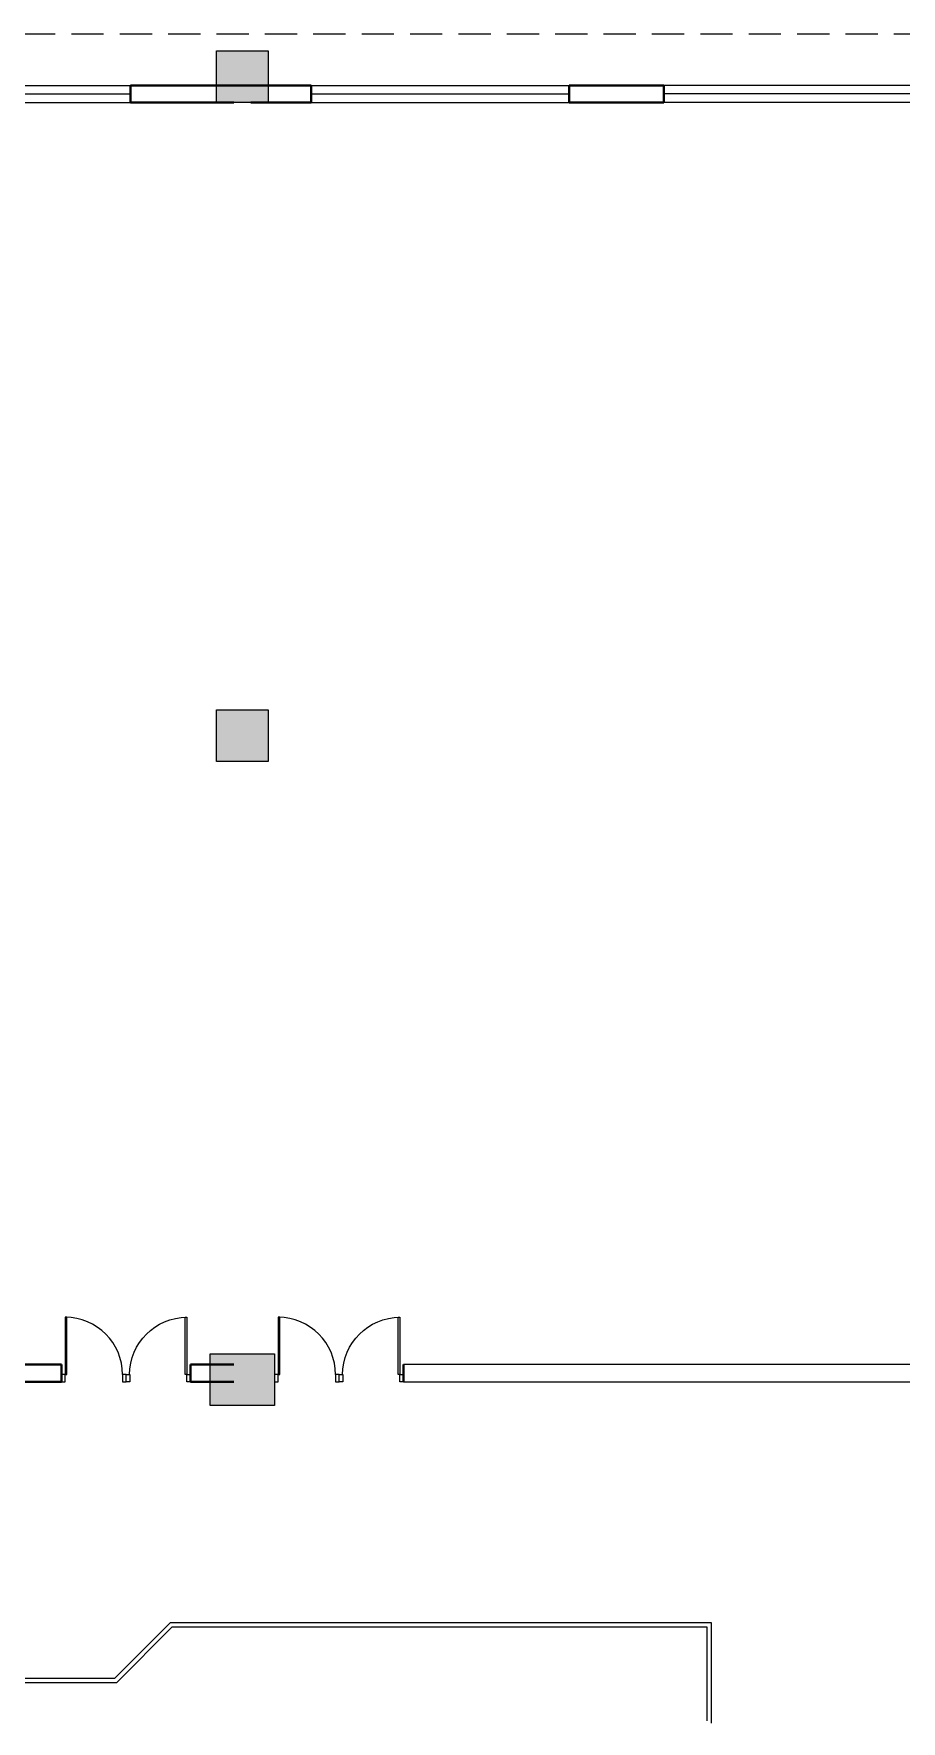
# Model space of a CAD drawing. Header units: inches. Extents: x 150067 to 167379, y -92057 to -49035.
# Drawn here: x 163583 to 164591, y -64772 to -62810 of the extents above; entities that cross this region are included whole.
import ezdxf

# ---------------------------------------------------------------- set-up
doc = ezdxf.new("R2010")
doc.units = ezdxf.units.IN
doc.header["$LTSCALE"] = 0.1
doc.header["$MEASUREMENT"] = 0
doc.linetypes.add('HIDDEN', pattern=[0.375, 0.25, -0.125])
for name, color, linetype, lineweight in [('DOOR', 10, 'Continuous', 15), ('Layer4', 10, 'Continuous', 25), ('thin ha', 253, 'Continuous', 5), ('wall', 6, 'Continuous', 40), ('win', 102, 'Continuous', 20)]:
    doc.layers.add(name, color=color, linetype=linetype, lineweight=lineweight)
doc.layers.add('Layer1', color=7, linetype='Continuous')

# ---------------------------------------------------------------- blocks, each defined once
blk = doc.blocks.new('A$C764D24B9')
at = {"layer": 'DOOR'}
for points in [[(0.056, 0.111), (0.083, 0.111), (0.083, 1), (0.056, 1)], [(0, 0), (0.056, 0), (0.056, 0.111), (0, 0.111)], [(0.944, 0), (1, 0), (1, 0.111), (0.944, 0.111)]]:
    blk.add_lwpolyline(points, close=True, dxfattribs=at)
blk.add_arc((0.056, 0.111), 0.889, 0, 90, dxfattribs=at)
blk = doc.blocks.new('yttu')
at = {"layer": 'thin ha', "linetype": 'Continuous', "lineweight": 20, "ltscale": 0.1}
blk.add_hatch(color=2, dxfattribs=at).paths.add_polyline_path([(-6879.58, -1156.369), (-6878.83, -1156.369), (-6878.83, -1156.969), (-6879.58, -1156.969)])
at = {"layer": 'thin ha', "color": 2, "linetype": 'Continuous', "lineweight": 20, "ltscale": 0.1}
blk.add_lwpolyline([(-6879.58, -1156.369), (-6878.83, -1156.369), (-6878.83, -1156.969), (-6879.58, -1156.969)], close=True, dxfattribs=at)

msp = doc.modelspace()

# ---------------------------------------------------------------- hatches: boundary and pattern name
at = {"layer": 'thin ha', "linetype": 'Continuous', "lineweight": 20, "ltscale": 0.1}
for points in [[(163795.09, -62829.84), (163855.09, -62829.84), (163855.09, -62889.84), (163795.09, -62889.84)], [(163795.09, -63596.09), (163855.09, -63596.09), (163855.09, -63656.09), (163795.09, -63656.09)]]:
    msp.add_hatch(color=2, dxfattribs=at).paths.add_polyline_path(points)

# ---------------------------------------------------------------- linework, layer by layer
at = {"layer": 'DOOR', "linetype": 'HIDDEN', "ltscale": 1500}
msp.add_line((157720.09, -62809.84, 23680.86), (164757.63, -62809.84, 23680.86), dxfattribs=at)
at = {"layer": 'Layer1', "color": 6, "linetype": 'Continuous', "ltscale": 0.1}
for p, q in [((164657.63, -64357.34, 23680.86), (164012.59, -64357.34, 23680.86)), ((164012.59, -64377.34, 23680.86), (164657.63, -64377.34, 23680.86))]:
    msp.add_line(p, q, dxfattribs=at)
at = {"layer": 'Layer4', "linetype": 'Continuous', "ltscale": 0.1}
for p, q in [((163741.61, -64657.34, 23683.18), (163676.61, -64722.34, 23683.18)), ((163743.69, -64662.34, 23683.18), (163678.69, -64727.34, 23683.18)), ((163741.61, -64657.34, 23683.18), (164370.13, -64657.34, 23680.86)), ((163743.69, -64662.34, 23683.18), (164365.13, -64662.34, 23680.86)), ((164365.13, -64662.34, 23680.86), (164365.13, -64771.75, 23680.86)), ((164370.13, -64657.34, 23680.86), (164370.13, -64774.41, 23680.86)), ((163678.69, -64727.34, 23683.18), (163478.69, -64727.34, 23683.18)), ((163676.61, -64722.34, 23683.18), (163480.76, -64722.34, 23683.18))]:
    msp.add_line(p, q, dxfattribs=at)
at = {"layer": 'thin ha', "color": 2, "linetype": 'Continuous', "lineweight": 20, "ltscale": 0.1, "elevation": 23680.86}
for points in [[(163795.09, -62829.84), (163855.09, -62829.84), (163855.09, -62889.84), (163795.09, -62889.84)], [(163795.09, -63596.09), (163855.09, -63596.09), (163855.09, -63656.09), (163795.09, -63656.09)]]:
    msp.add_lwpolyline(points, close=True, dxfattribs=at)
at = {"layer": 'wall', "linetype": 'Continuous', "ltscale": 0.1}
for p, q in [((163695.09, -62869.84, 23680.86), (163815.09, -62869.84, 23680.86)), ((163695.09, -62869.84, 23680.86), (163695.09, -62889.84, 23680.86)), ((163815.09, -62869.84, 23680.86), (163905.1, -62869.84, 23680.86)), ((163815.09, -62869.84, 23680.86), (163905.1, -62869.84, 23680.86)), ((163905.1, -62869.84, 23680.86), (163905.1, -62889.84, 23680.86)), ((164205.1, -62869.84, 23680.86), (164315.12, -62869.84, 23680.86)), ((164205.1, -62869.84, 23680.86), (164315.12, -62869.84, 23680.86)), ((164205.1, -62869.84, 23680.86), (164205.1, -62889.84, 23680.86)), ((164205.1, -62869.84, 23680.86), (164315.12, -62869.84, 23680.86)), ((164315.12, -62869.84, 23680.86), (164315.12, -62889.84, 23680.86)), ((163695.09, -62889.84, 23680.86), (163815.09, -62889.84, 23680.86)), ((163835.09, -62889.84, 23680.86), (163905.1, -62889.84, 23680.86)), ((164205.1, -62889.84, 23680.86), (164315.12, -62889.84, 23680.86)), ((164205.1, -62889.84, 23680.86), (164315.12, -62889.84, 23680.86)), ((164205.1, -62889.84, 23680.86), (164315.12, -62889.84, 23680.86)), ((163614.94, -64357.34, 23680.86), (162922.68, -64357.34, 23680.86)), ((163614.94, -64357.34, 23680.86), (163614.94, -64377.34, 23680.86)), ((163815.09, -64357.34, 23680.86), (163764.94, -64357.34, 23680.86)), ((163764.94, -64357.34, 23680.86), (163764.94, -64377.34, 23680.86)), ((164012.59, -64377.34, 23680.86), (164012.59, -64357.34, 23680.86)), ((163614.94, -64377.34, 23680.86), (162926.84, -64377.34, 23680.86)), ((163815.09, -64377.34, 23680.86), (163764.94, -64377.34, 23680.86))]:
    msp.add_line(p, q, dxfattribs=at)
at = {"layer": 'win'}
for p, q in [((163395.09, -62869.84, 23680.86), (163695.09, -62869.84, 23680.86)), ((163395.09, -62879.84, 23680.86), (163695.09, -62879.84, 23680.86)), ((163905.1, -62869.84, 23680.86), (164205.1, -62869.84, 23680.86)), ((163905.1, -62879.84, 23680.86), (164205.1, -62879.84, 23680.86)), ((164615.12, -62869.84, 23680.86), (164315.12, -62869.84, 23680.86)), ((164615.12, -62879.84, 23680.86), (164315.12, -62879.84, 23680.86)), ((163395.09, -62889.84, 23680.86), (163695.09, -62889.84, 23680.86)), ((163905.1, -62889.84, 23680.86), (164205.1, -62889.84, 23680.86)), ((164615.12, -62889.84, 23680.86), (164315.12, -62889.84, 23680.86))]:
    msp.add_line(p, q, dxfattribs=at)

# ---------------------------------------------------------------- block references
at = {"layer": 'thin ha', "color": 2, "linetype": 'Continuous', "lineweight": 20, "xscale": 100, "yscale": 100, "zscale": 100}
msp.add_blockref('yttu', (851745.56, 51292.07, 23680.86), dxfattribs=at)
at = {"layer": 'wall', "linetype": 'Continuous', "ltscale": 0.1}
for p, xscale, yscale, zscale in [((163614.94, -64377.34, 23680.86), 75.00000000116415, 75.00000000116415, 75.00000000116415), ((163862.59, -64377.34, 23680.86), 75.00000000116415, 75.00000000116415, 75.00000000116415), ((164012.59, -64377.34, 23680.86), -75.00000000116415, 75.0000000010914, 75.00000000109135)]:
    msp.add_blockref('A$C764D24B9', p, dxfattribs=dict(at, xscale=xscale, yscale=yscale, zscale=zscale))
at = {"layer": 'wall', "linetype": 'Continuous', "ltscale": 0.1, "extrusion": (0, 0, -1), "xscale": 75.00000000116415, "yscale": 75.00000000116415, "zscale": -75.00000000109135}
msp.add_blockref('A$C764D24B9', (-163764.94, -64377.34, -23680.86), dxfattribs=at)

doc.saveas('drawing.dxf')
